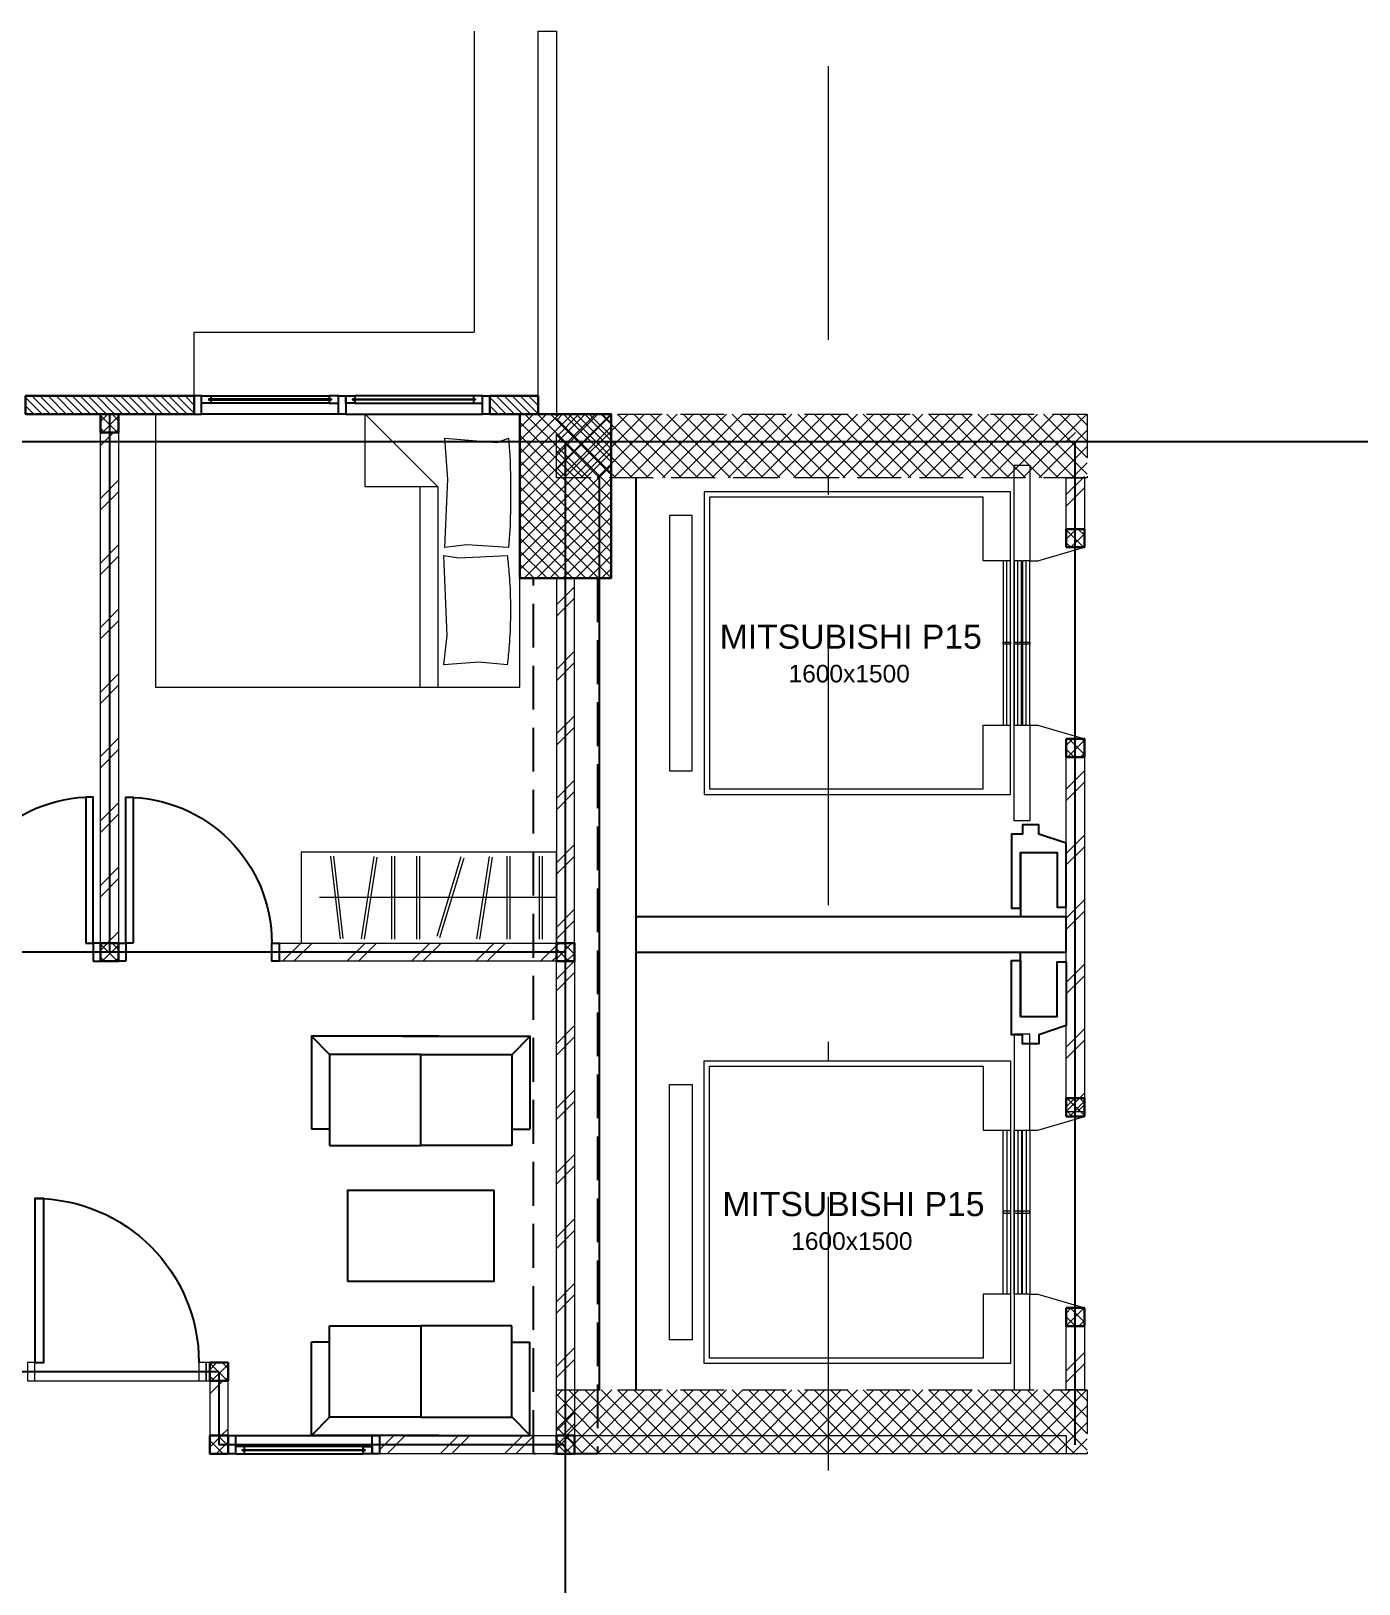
# Model space of a CAD drawing. Header units: millimetres. Extents: x -324 to 75, y -297 to 70.
# Drawn here: x -57.04 to -49.76, y 4.71 to 13.23 of the extents above; entities that cross this region are included whole.
import ezdxf
from ezdxf.enums import TextEntityAlignment as Align

# ---------------------------------------------------------------- set-up
doc = ezdxf.new("R2010")
doc.units = ezdxf.units.MM
doc.linetypes.add('ACAD_ISO02W100', pattern=[15, 12, -3])
doc.linetypes.add('DASHDOT', pattern=[1, 0.5, -0.25, 0, -0.25])
doc.layers.get('defpoints').update_dxf_attribs({"color": 1})
for name, color, linetype in [('AR_BETON', 150, 'Continuous'), ('FURNITURE', 68, 'Continuous'), ('Kusen', 30, 'Continuous')]:
    doc.layers.add(name, color=color, linetype=linetype)
for name, color, linetype, lineweight in [('ars', 11, 'Continuous', 0), ('KOL', 1, 'Continuous', 30), ('KOLOM', 4, 'Continuous', 9), ('lan', 7, 'Continuous', 15), ('LIFT', 15, 'Continuous', 15), ('NOT', 7, 'Continuous', 20), ('tem', 5, 'Continuous', 20)]:
    doc.layers.add(name, color=color, linetype=linetype, lineweight=lineweight)
doc.layers.add('as', color=1, linetype='Continuous', plot=False)
doc.styles.get("Standard").update_dxf_attribs({"font": 'arial.ttf'})
pattern_1 = [(45, (23.0428, -0.8551), (-0.1767767, 0.1767767), []), (45, (23.1053, -0.8551), (-0.1767767, 0.1767767), [])]

# ---------------------------------------------------------------- blocks, each defined once
blk = doc.blocks.new("k2'")
at = {"layer": 'ars'}
h = blk.add_hatch(dxfattribs=at)
h.set_pattern_fill('_USER', color=256, scale=0.05, angle=45, double=1, pattern_type=0)
h.set_pattern_definition([(45, (0, -4.95), (-0.03535534, 0.03535534), []), (135, (0, -4.95), (-0.03535534, -0.03535534), [])])
h.paths.add_polyline_path([(-0.25, -0.45), (0.25, -0.45), (0.25, 0.45), (-0.25, 0.45)])
at = {"layer": 'KOL'}
blk.add_lwpolyline([(-0.25, -0.45), (0.25, -0.45), (0.25, 0.45), (-0.25, 0.45)], close=True, dxfattribs=at)
blk = doc.blocks.new('T. J1')
at = {"layer": 'Kusen'}
for p, q in [((-0.7188, 0.1), (-0.0688, 0.1)), ((0.7212, 0.1), (0.0712, 0.1)), ((-0.0188, 0), (-0.7688, 0)), ((-0.0688, 0.06), (-0.7188, 0.06)), ((0.0212, 0), (0.7712, 0)), ((0.0712, 0.06), (0.7212, 0.06))]:
    blk.add_line(p, q, dxfattribs=at)
for points in [[(-0.8088, 0), (-0.7688, 0), (-0.7688, 0.1), (-0.8088, 0.1)], [(-0.0188, 0), (0.0212, 0), (0.0212, 0.1), (-0.0188, 0.1)], [(0.8112, 0), (0.7712, 0), (0.7712, 0.1), (0.8112, 0.1)]]:
    blk.add_lwpolyline(points, close=True, dxfattribs=at)
for points in [[(-0.7188, 0.0775), (-0.7188, 0.06), (-0.7688, 0.06), (-0.7688, 0.1), (-0.7188, 0.1), (-0.7188, 0.0825), (-0.7288, 0.0825), (-0.7288, 0.0775), (-0.7188, 0.0775)], [(-0.0688, 0.0775), (-0.0688, 0.06), (-0.0188, 0.06), (-0.0188, 0.1), (-0.0688, 0.1), (-0.0688, 0.0825), (-0.0588, 0.0825), (-0.0588, 0.0775), (-0.0688, 0.0775)], [(0.0712, 0.0775), (0.0712, 0.06), (0.0212, 0.06), (0.0212, 0.1), (0.0712, 0.1), (0.0712, 0.0825), (0.0612, 0.0825), (0.0612, 0.0775), (0.0712, 0.0775)], [(0.7212, 0.0775), (0.7212, 0.06), (0.7712, 0.06), (0.7712, 0.1), (0.7212, 0.1), (0.7212, 0.0825), (0.7312, 0.0825), (0.7312, 0.0775), (0.7212, 0.0775)]]:
    blk.add_lwpolyline(points, dxfattribs=at)
at = {"layer": 'Kusen', "color": 141}
for points in [[(-0.7288, 0.0775), (-0.0588, 0.0775), (-0.0588, 0.0825), (-0.7288, 0.0825)], [(0.7312, 0.0775), (0.0612, 0.0775), (0.0612, 0.0825), (0.7312, 0.0825)]]:
    blk.add_lwpolyline(points, close=True, dxfattribs=at)
blk = doc.blocks.new('P.80')
at = {"layer": 'Kusen'}
for points in [[(-69.8094, -74.8368), (-69.7694, -74.8368), (-69.7694, -74.0368), (-69.8094, -74.0368)], [(-70.6094, -74.9368), (-70.5694, -74.9368), (-70.5694, -74.8368), (-70.6094, -74.8368)], [(-69.7694, -74.9368), (-69.7294, -74.9368), (-69.7294, -74.8368), (-69.7694, -74.8368)]]:
    blk.add_lwpolyline(points, close=True, dxfattribs=at)
blk.add_arc((-69.7694, -74.8368), 0.8, 90, 180, dxfattribs=at)
blk = doc.blocks.new('K 10.10')
at = {"layer": 'ars'}
h = blk.add_hatch(dxfattribs=at)
h.set_pattern_fill('_USER', color=256, scale=0.05, angle=45, double=1, pattern_type=0)
h.set_pattern_definition([(45, (0, 0), (-0.035355339, 0.035355339), []), (135, (0, 0), (-0.035355339, -0.035355339), [])])
h.paths.add_polyline_path([(1560.5383, 1380.4069), (1560.6383, 1380.4069), (1560.6383, 1380.5069), (1560.5383, 1380.5069)])
at = {"layer": 'KOL'}
blk.add_lwpolyline([(1560.5383, 1380.4069), (1560.6383, 1380.4069), (1560.6383, 1380.5069), (1560.5383, 1380.5069)], close=True, dxfattribs=at)
blk = doc.blocks.new('P-90')
at = {"layer": 'Kusen'}
blk.add_lwpolyline([(374.6908, -21.5979), (374.7408, -21.5979), (374.7408, -22.4979), (374.6908, -22.4979)], close=True, dxfattribs=at)
at = {"layer": 'Kusen', "lineweight": 9}
for points in [[(373.8008, -22.4979), (373.8408, -22.4979), (373.8408, -22.5979), (373.8008, -22.5979)], [(374.7408, -22.4979), (374.7808, -22.4979), (374.7808, -22.5979), (374.7408, -22.5979)]]:
    blk.add_lwpolyline(points, close=True, dxfattribs=at)
at = {"layer": 'Kusen'}
blk.add_arc((374.7408, -22.4979), 0.9, 90, 180, dxfattribs=at)
blk = doc.blocks.new('BED1')
at = {"color": 0, "linetype": 'Continuous'}
for points in [[(1.9976, 0), (1.9976, 1.4976), (0, 1.4976), (0, 0), (1.9976, 0)], [(1.5484, 1.0993), (1.1489, 1.0993), (1.1489, 1.4976), (1.5484, 1.0993)], [(1.9346, 1.3656), (1.9443, 1.2458), (1.9467, 1.1259), (1.9467, 1.0061), (1.9443, 0.8862), (1.9346, 0.7663), (1.707, 0.7809), (1.586, 0.7663), (1.6017, 1.1404), (1.586, 1.3656), (1.8717, 1.3426), (1.9346, 1.3656)], [(1.4492, 1.0993), (1.4492, 0)], [(1.5484, 1.0993), (1.5484, 0)], [(1.9298, 0.1235), (1.7724, 0.138), (1.5799, 0.1235), (1.5981, 0.2833), (1.5799, 0.7228), (1.6634, 0.7094), (1.9298, 0.7228)], [(1.9298, 0.1235), (1.931, 0.1332), (1.9322, 0.1429), (1.9334, 0.1513), (1.9346, 0.161), (1.9346, 0.1707), (1.9358, 0.1804), (1.937, 0.1889), (1.9383, 0.1985), (1.9383, 0.2082), (1.9395, 0.2179), (1.9407, 0.2264), (1.9407, 0.2361), (1.9419, 0.2458), (1.9419, 0.2542), (1.9431, 0.2639), (1.9431, 0.2736), (1.9443, 0.2833), (1.9443, 0.2918), (1.9455, 0.3015), (1.9455, 0.3111), (1.9455, 0.3208), (1.9467, 0.3293), (1.9467, 0.339), (1.9467, 0.3487), (1.9467, 0.3584), (1.9479, 0.3668), (1.9479, 0.3765), (1.9479, 0.3862), (1.9479, 0.3959), (1.9479, 0.4044), (1.9479, 0.414), (1.9479, 0.4237), (1.9479, 0.4334), (1.9479, 0.4419), (1.9479, 0.4516), (1.9479, 0.4613), (1.9479, 0.4709), (1.9479, 0.4794), (1.9467, 0.4891), (1.9467, 0.4988), (1.9467, 0.5085), (1.9467, 0.5169), (1.9455, 0.5266), (1.9455, 0.5363), (1.9455, 0.546), (1.9443, 0.5545), (1.9443, 0.5642), (1.9431, 0.5738), (1.9431, 0.5835), (1.9419, 0.592), (1.9419, 0.6017), (1.9407, 0.6114), (1.9407, 0.6199), (1.9395, 0.6295), (1.9383, 0.6392), (1.9383, 0.6489), (1.937, 0.6574), (1.9358, 0.6671), (1.9346, 0.6768), (1.9346, 0.6864), (1.9334, 0.6949), (1.9322, 0.7046), (1.931, 0.7143), (1.9298, 0.7228)]]:
    blk.add_lwpolyline(points, dxfattribs=at)
blk = doc.blocks.new('LEMARI1')
for points in [[(0.6998, 0.4988), (-0.6998, 0.4988)], [(-0.6998, 0), (0.6998, 0), (0.6998, 0.4988), (-0.6998, 0.4988), (-0.6998, 0)], [(-0.5387, 0.4758), (-0.4855, 0.023)], [(-0.4685, 0.0254), (-0.5206, 0.477)], [(-0.3002, 0.4746), (-0.3705, 0.0242)], [(-0.3523, 0.0218), (-0.2821, 0.4709)], [(-0.2034, 0.477), (-0.2034, 0.0218)], [(-0.1852, 0.0218), (-0.1852, 0.477)], [(-0.0678, 0.477), (-0.0678, 0.0218)], [(-0.0496, 0.0218), (-0.0496, 0.477)], [(0.1755, 0.4722), (0.0436, 0.0363)], [(0.0605, 0.0315), (0.1937, 0.4673)], [(0.3317, 0.4746), (0.2627, 0.0242)], [(0.2797, 0.0218), (0.3499, 0.4709)], [(0.4286, 0.477), (0.4286, 0.0218)], [(0.4467, 0.0218), (0.4467, 0.477)], [(0.6053, 0.477), (0.6053, 0.0218)], [(0.6235, 0.0218), (0.6235, 0.477)], [(0.6998, 0.2494), (-0.5993, 0.2494)]]:
    blk.add_lwpolyline(points)
blk = doc.blocks.new('tamu02')
at = {"linetype": 'Continuous'}
for points in [[(-0.5005, 1.2448), (-0.5998, 1.3453)], [(0.1005, 1.3453), (-0.5985, 1.3453), (-0.5985, 0.8339)], [(-0.0993, 1.3453), (0.5998, 1.3453), (0.5998, 0.8339)], [(0.5005, 1.2448), (0.5998, 1.3453)], [(-0.4993, 0.7444), (0, 0.7444), (0, 1.2448), (-0.4993, 1.2448), (-0.4993, 0.7444)], [(0.5005, 0.7444), (0, 0.7444), (0, 1.2448), (0.5005, 1.2448), (0.5005, 0.7444)], [(-0.4993, 0.8339), (-0.5985, 0.8339)], [(0.5005, 0.8339), (0.5998, 0.8339)], [(-0.4993, -0.2444), (0, -0.2444), (0, -0.7448), (-0.4993, -0.7448), (-0.4993, -0.2444)], [(0.5005, -0.2444), (0, -0.2444), (0, -0.7448), (0.5005, -0.7448), (0.5005, -0.2444)], [(0.1005, -0.8453), (-0.5985, -0.8453), (-0.5985, -0.3339)], [(-0.4993, -0.3339), (-0.5985, -0.3339)], [(-0.0993, -0.8453), (0.5998, -0.8453), (0.5998, -0.3339)], [(0.5005, -0.3339), (0.5998, -0.3339)], [(-0.5005, -0.7448), (-0.5998, -0.8453)], [(0.5005, -0.7448), (0.5998, -0.8453)]]:
    blk.add_lwpolyline(points, dxfattribs=at)
blk.add_lwpolyline([(0.4, 0.5), (0.4, 0), (-0.4, 0), (-0.4, 0.5), (0.4, 0.5)])
blk = doc.blocks.new('T. J2')
at = {"layer": 'Kusen'}
for p, q in [((-0.3692, 0.1), (0.2808, 0.1)), ((-0.4192, 0), (0.3308, 0)), ((0.2808, 0.06), (-0.3692, 0.06))]:
    blk.add_line(p, q, dxfattribs=at)
for points in [[(-0.4592, 0), (-0.4192, 0), (-0.4192, 0.1), (-0.4592, 0.1)], [(0.3308, 0), (0.3708, 0), (0.3708, 0.1), (0.3308, 0.1)]]:
    blk.add_lwpolyline(points, close=True, dxfattribs=at)
for points in [[(-0.3692, 0.0775), (-0.3692, 0.06), (-0.4192, 0.06), (-0.4192, 0.1), (-0.3692, 0.1), (-0.3692, 0.0825), (-0.3792, 0.0825), (-0.3792, 0.0775), (-0.3692, 0.0775)], [(0.2808, 0.0775), (0.2808, 0.06), (0.3308, 0.06), (0.3308, 0.1), (0.2808, 0.1), (0.2808, 0.0825), (0.2908, 0.0825), (0.2908, 0.0775), (0.2808, 0.0775)]]:
    blk.add_lwpolyline(points, dxfattribs=at)
at = {"layer": 'Kusen', "color": 141}
blk.add_lwpolyline([(-0.3792, 0.0775), (0.2908, 0.0775), (0.2908, 0.0825), (-0.3792, 0.0825)], close=True, dxfattribs=at)
blk = doc.blocks.new('typikal-1a')
at = {"layer": 'as'}
for p, q in [((0, 5.5), (1.9, 5.5)), ((1.9, 5.1), (1.9, 5.5)), ((1.9, 5.1), (3, 5.1)), ((0, 2.8), (6.2, 2.8)), ((2.5, -0.15), (2.5, 2.8))]:
    blk.add_line(p, q, dxfattribs=at)
at = {"layer": 'KOL'}
blk.add_lwpolyline([(2.035, -0.15), (2.96, -0.15), (2.96, -0.25), (2.035, -0.25)], close=True, dxfattribs=at)
at = {"layer": 'lan'}
blk.add_line((2.91, 5.15), (2.01, 5.15), dxfattribs=at)
at = {"layer": 'tem'}
for points in [[(1.02, 5.45), (0.05, 5.45), (0.05, 5.55), (1.02, 5.55)], [(0.05, 2.85), (-0.05, 2.85), (-0.05, 5.45), (0.05, 5.45)], [(1.95, 5.45), (1.85, 5.45), (1.85, 5.15), (1.95, 5.15)], [(1.97, 5.15), (1.95, 5.15), (1.95, 5.05), (1.97, 5.05)], [(1.57, 2.75), (0.05, 2.75), (0.05, 2.85), (1.57, 2.85)], [(0.05, 2.75), (-0.05, 2.75), (-0.05, 0.75), (0.05, 0.75)], [(2.45, 2.75), (2.55, 2.75), (2.55, -0.05), (2.45, -0.05)]]:
    blk.add_lwpolyline(points, close=True, dxfattribs=at)
at = {"layer": 'ars', "rotation": 180}
for name, p in [('LEMARI1', (0.7498, 2.75)), ('BED1', (2.2476, 1.3476))]:
    blk.add_blockref(name, p, dxfattribs=at)
at = {"layer": 'FURNITURE'}
blk.add_blockref('tamu02', (0.7934, 4.1047), dxfattribs=at)
at = {"layer": 'KOLOM', "extrusion": (0, 0, -1), "zscale": -1}
for p in [(-1560.5883, -1374.9569), (-1562.4883, -1374.9569), (-1562.4883, -1375.3569), (-1560.5883, -1377.6569), (-1563.0883, -1377.6569), (-1563.0883, -1380.5569)]:
    blk.add_blockref('K 10.10', p, dxfattribs=at)
at = {"layer": 'Kusen', "xscale": -1}
blk.add_blockref('T. J2', (1.3908, 5.45), dxfattribs=at)
at = {"layer": 'Kusen', "xscale": -1, "rotation": 180}
for name, p in [('P-90', (-371.8308, -17.4479)), ('P.80', (72.1794, -72.0868)), ('T. J1', (1.2238, -0.15))]:
    blk.add_blockref(name, p, dxfattribs=at)
at = {"layer": 'Kusen', "rotation": 180}
blk.add_blockref('P.80', (-67.1794, -72.0868), dxfattribs=at)
blk = doc.blocks.new('LIFT PENUMPANG')
at = {"layer": 'LIFT'}
for points in [[(-0.7051, 1.955), (-0.7051, 1.83), (0.6949, 1.83), (0.6949, 1.955)], [(-0.8351, 1.765), (-0.8351, 0.085), (0.8249, 0.085), (0.8249, 1.765)], [(-0.8051, 1.735), (-0.8051, 0.235), (-0.4551, 0.235), (-0.4551, 0.085), (0.4449, 0.085), (0.4449, 0.235), (0.7949, 0.235), (0.7949, 1.735)], [(-0.4551, 0.085), (0.4449, 0.085), (0.4449, 0.125), (-0.4551, 0.125)], [(-0.4551, 0.105), (0.4449, 0.105), (0.4449, 0.125), (-0.4551, 0.125)], [(-0.0103, 0.125), (0, 0.125), (0, 0.085), (-0.0103, 0.085)], [(-0.4551, 0.025), (0.4449, 0.025), (0.4449, 0.065), (-0.4551, 0.065)], [(-0.4551, 0.045), (0.4449, 0.045), (0.4449, 0.065), (-0.4551, 0.065)], [(-0.4551, -0.02), (0.4449, -0.02), (0.4449, 0.02), (-0.4551, 0.02)], [(-0.4551, 0), (0.4449, 0), (0.4449, 0.02), (-0.4551, 0.02)], [(-0.0103, 0.065), (0, 0.065), (0, 0.025), (-0.0103, 0.025)], [(-0.0103, 0.02), (0, 0.02), (0, -0.02), (-0.0103, -0.02)]]:
    blk.add_lwpolyline(points, close=True, dxfattribs=at)
for points in [[(-0.4551, -0.02), (-0.9801, -0.02), (-0.9801, 0.065), (0.9699, 0.065), (0.9699, -0.02), (0.4449, -0.02)], [(-0.4551, -0.02), (-0.4551, -0.065), (-0.5301, -0.32)], [(0.4449, -0.02), (0.4449, -0.065), (0.5199, -0.32)]]:
    blk.add_lwpolyline(points, dxfattribs=at)
at = {"layer": 'KOLOM', "extrusion": (0, 0, -1), "zscale": -1, "rotation": 270}
blk.add_blockref('K 10.10', (-1379.8768, 1560.3183), dxfattribs=at)
at = {"layer": 'KOLOM', "extrusion": (0, 0, -1), "xscale": -1, "zscale": -1, "rotation": 90}
blk.add_blockref('K 10.10', (1379.887, 1560.3183), dxfattribs=at)
blk = doc.blocks.new('LIFT TENGAH')
at = {"layer": 'ars'}
h = blk.add_hatch(dxfattribs=at)
h.set_pattern_fill('ANSI37', color=256, scale=0.02, style=0)
h.set_pattern_definition([(45, (244.1281, -148.2583), (-0.04490128, 0.04490128), []), (135, (244.1281, -148.2583), (-0.04490128, -0.04490128), [])])
h.paths.add_polyline_path([(0, 5.35), (0, 5.7), (-2.91, 5.7), (-2.91, 5.35)])
h = blk.add_hatch(dxfattribs=at)
h.set_pattern_fill('TEMBOK', color=256, scale=0.25)
h.set_pattern_definition([(45, (25.7678, -10.47464), (-0.1767767, 0.1767767), []), (45, (25.8303, -10.47464), (-0.1767767, 0.1767767), [])])
h.paths.add_polyline_path([(-0.115, 5.0697), (-0.015, 5.0697), (-0.015, 5.6), (-0.115, 5.6)])
h = blk.add_hatch(dxfattribs=at)
h.set_pattern_fill('TEMBOK', color=256, scale=0.25)
h.set_pattern_definition([(45, (25.7678, -13.14964), (-0.1767767, 0.1767767), []), (45, (25.8303, -13.14964), (-0.1767767, 0.1767767), [])])
h.paths.add_polyline_path([(-0.115, 1.875), (-0.015, 1.875), (-0.015, 3.8197), (-0.115, 3.8197)])
h = blk.add_hatch(dxfattribs=at)
h.set_pattern_fill('TEMBOK', color=256, scale=0.25)
h.set_pattern_definition([(45, (25.7678, -14.92464), (-0.1767767, 0.1767767), []), (45, (25.8303, -14.92464), (-0.1767767, 0.1767767), [])])
h.paths.add_polyline_path([(-0.115, 0.35), (-0.015, 0.35), (-0.015, 0.625), (-0.115, 0.625)])
h = blk.add_hatch(dxfattribs=at)
h.set_pattern_fill('ANSI37', color=256, scale=0.02, style=0)
h.set_pattern_definition([(45, (244.1281, -153.6083), (-0.04490128, 0.04490128), []), (135, (244.1281, -153.6083), (-0.04490128, -0.04490128), [])])
h.paths.add_polyline_path([(0, 0), (0, 0.35), (-2.91, 0.35), (-2.91, 0)])
at = {"layer": 'AR_BETON'}
for p, q in [((-2.675, 5.35), (-2.675, 0.35)), ((-2.475, 5.35), (-2.475, 0.35))]:
    blk.add_line(p, q, dxfattribs=at)
for points in [[(-0.365, 2.9908), (-0.365, 3.2974), (-0.165, 3.2974), (-0.165, 2.9974), (-0.115, 2.9974), (-0.115, 3.3474), (-0.265, 3.3974), (-0.265, 3.4474), (-0.355, 3.4474), (-0.355, 3.3974), (-0.415, 3.3974), (-0.415, 2.9908), (-0.365, 2.9908)], [(-0.365, 3.2974), (-0.365, 2.9447)], [(-0.365, 2.3974), (-0.365, 2.75)], [(-0.365, 2.7039), (-0.365, 2.3974), (-0.165, 2.3974), (-0.165, 2.6974), (-0.115, 2.6974), (-0.115, 2.3474), (-0.265, 2.2974), (-0.265, 2.2474), (-0.355, 2.2474), (-0.355, 2.2974), (-0.415, 2.2974), (-0.415, 2.7039), (-0.365, 2.7039)]]:
    blk.add_lwpolyline(points, dxfattribs=at)
blk.add_lwpolyline([(-2.475, 2.75), (-0.115, 2.75), (-0.115, 2.9447), (-2.475, 2.9447)], close=True, dxfattribs=at)
at = {"layer": 'as'}
blk.add_line((-0.065, 0.05), (-0.065, 5.55), dxfattribs=at)
at = {"layer": 'defpoints', "color": 2, "linetype": 'ACAD_ISO02W100', "ltscale": 0.02}
blk.add_lwpolyline([(-3.035, 4.8), (-2.685, 4.8), (-2.685, 0), (-3.035, 0)], close=True, dxfattribs=at)
at = {"layer": 'KOLOM', "linetype": 'ACAD_ISO02W100', "ltscale": 0.02}
for points in [[(-2.91, 5.7), (0, 5.7), (0, 5.35), (-2.91, 5.35)], [(-2.91, 0.35), (0, 0.35), (0, 0), (-2.91, 0)]]:
    blk.add_lwpolyline(points, close=True, dxfattribs=at)
at = {"layer": 'tem'}
for points in [[(-0.015, 5.0697), (-0.115, 5.0697), (-0.115, 5.35), (-0.015, 5.35)], [(-0.015, 1.875), (-0.115, 1.875), (-0.115, 3.8197), (-0.015, 3.8197)], [(-0.015, 0.35), (-0.115, 0.35), (-0.115, 0.7), (-0.015, 0.7)]]:
    blk.add_lwpolyline(points, close=True, dxfattribs=at)
at = {"rotation": 90}
blk.add_blockref('LIFT PENUMPANG', (-0.335, 4.4499), dxfattribs=at)
at = {"xscale": -1, "rotation": 90}
blk.add_blockref('LIFT PENUMPANG', (-0.335, 1.3199), dxfattribs=at)
blk = doc.blocks.new('A-2')
at = {"layer": 'ars'}
h = blk.add_hatch(dxfattribs=at)
h.set_pattern_fill('ANSI31', color=256, scale=0.25, angle=180, style=0)
h.set_pattern_definition([(135, (-489.822725, -326.73004), (0.0220970869, 0.0220970869), [])])
h.paths.add_polyline_path([(-3.525, 13.3695), (-4.45, 13.3695), (-4.45, 13.4695), (-3.525, 13.4695)])
h = blk.add_hatch(dxfattribs=at)
h.set_pattern_fill('ANSI31', color=256, scale=0.25, angle=180, style=0)
h.set_pattern_definition([(135, (-487.277725, -326.73004), (0.0220970869, 0.0220970869), [])])
h.paths.add_polyline_path([(-1.64, 13.3695), (-1.905, 13.3695), (-1.905, 13.4695), (-1.64, 13.4695)])
h = blk.add_hatch(dxfattribs=at)
h.set_pattern_fill('TEMBOK', color=256, scale=0.25)
h.set_pattern_definition(pattern_1)
h.paths.add_polyline_path([(-4.04, 10.4695), (-3.94, 10.4695), (-3.94, 13.2695), (-4.04, 13.2695)])
h = blk.add_hatch(dxfattribs=at)
h.set_pattern_fill('TEMBOK', color=256, scale=0.25)
h.set_pattern_definition([(45, (-13.89, 0.49455), (-0.1767767, 0.1767767), []), (45, (-13.8275, 0.49455), (-0.1767767, 0.1767767), [])])
h.paths.add_polyline_path([(-1.54, 10.4695), (-1.44, 10.4695), (-1.44, 12.4695), (-1.54, 12.4695)])
h = blk.add_hatch(dxfattribs=at)
h.set_pattern_fill('TEMBOK', color=256, scale=0.25)
h.set_pattern_definition(pattern_1)
h.paths.add_polyline_path([(-1.54, 10.3695), (-3.06, 10.3695), (-3.06, 10.4695), (-1.54, 10.4695)])
h = blk.add_hatch(dxfattribs=at)
h.set_pattern_fill('TEMBOK', color=256, scale=0.25)
h.set_pattern_definition([(45, (20.5428, -4.9551), (-0.1767767, 0.1767767), []), (45, (20.6053, -4.9551), (-0.1767767, 0.1767767), [])])
h.paths.add_polyline_path([(-1.54, 7.7695), (-1.44, 7.7695), (-1.44, 10.3695), (-1.54, 10.3695)])
h = blk.add_hatch(dxfattribs=at)
h.set_pattern_fill('TEMBOK', color=256, scale=0.25)
h.set_pattern_definition([(45, (22.4428, -7.2551), (-0.1767767, 0.1767767), []), (45, (22.5053, -7.2551), (-0.1767767, 0.1767767), [])])
h.paths.add_polyline_path([(-3.44, 7.7695), (-3.34, 7.7695), (-3.34, 8.0695), (-3.44, 8.0695)])
h = blk.add_hatch(dxfattribs=at)
h.set_pattern_fill('TEMBOK', color=256, scale=0.25)
h.set_pattern_definition([(45, (22.4928, -3.5551), (-0.1767767, 0.1767767), []), (45, (22.5553, -3.5551), (-0.1767767, 0.1767767), [])])
h.paths.add_polyline_path([(-1.54, 7.6695), (-2.51, 7.6695), (-2.51, 7.7695), (-1.54, 7.7695)])
at = {"layer": 'as'}
for p, q in [((-32.49, 13.2195), (41.91, 13.2195)), ((-1.49, 0.1195), (-1.49, 13.2195))]:
    blk.add_line(p, q, dxfattribs=at)
at = {"layer": 'KOL'}
blk.add_lwpolyline([(-1.64, 13.3695), (-1.905, 13.3695), (-1.905, 13.4695), (-1.64, 13.4695)], close=True, dxfattribs=at)
at = {"layer": 'lan'}
for p, q in [((-1.99, 15.4695), (-1.99, 13.8195)), ((-3.525, 13.4695), (-3.525, 13.8195)), ((-3.525, 13.8195), (-1.99, 13.8195))]:
    blk.add_line(p, q, dxfattribs=at)
blk.add_lwpolyline([(-1.54, 15.4695), (-1.54, 13.3695), (-1.64, 13.3695), (-1.64, 15.4695)], close=True, dxfattribs=at)
at = {"layer": 'tem'}
blk.add_lwpolyline([(1.255, 7.7695), (1.255, 7.6695), (-1.44, 7.6695), (-1.44, 7.7695)], close=True, dxfattribs=at)
blk.add_blockref('LIFT TENGAH', (1.37, 7.6695))
at = {"layer": 'KOL'}
blk.add_blockref("k2'", (-1.49, 12.9195), dxfattribs=at)
at = {"layer": 'lan', "rotation": 180}
blk.add_blockref('typikal-1a', (-1.49, 13.2195), dxfattribs=at)
blk = doc.blocks.new('NOTASI RUANGAN')
for tag, height, p in [('RUANG', 0.275, (0.018, 0.001)), ('ELV', 0.2, (0, -0.421))]:
    blk.add_attdef(tag, text='', height=height).set_placement(p, align=Align.MIDDLE_CENTER)

msp = doc.modelspace()

# ---------------------------------------------------------------- linework, layer by layer
at = {"layer": 'NOT', "linetype": 'DASHDOT', "ltscale": 3}
msp.add_line((-52.6654, 19.2335), (-52.6654, -7.7847), dxfattribs=at)

# ---------------------------------------------------------------- block references
at = {"layer": 'defpoints'}
msp.add_blockref('A-2', (-52.6163, -2.2441), dxfattribs=at)
at = {"layer": 'NOT', "xscale": 0.4808309220817932, "yscale": 0.4808309220817932, "zscale": 0.4808309220818041}
for p in [(-52.5509, 9.9051), (-52.5363, 6.7942)]:
    msp.add_blockref('NOTASI RUANGAN', p, dxfattribs=at).add_auto_attribs({'ELV': '1600x1500', 'RUANG': 'MITSUBISHI P15'})

doc.saveas('drawing.dxf')
